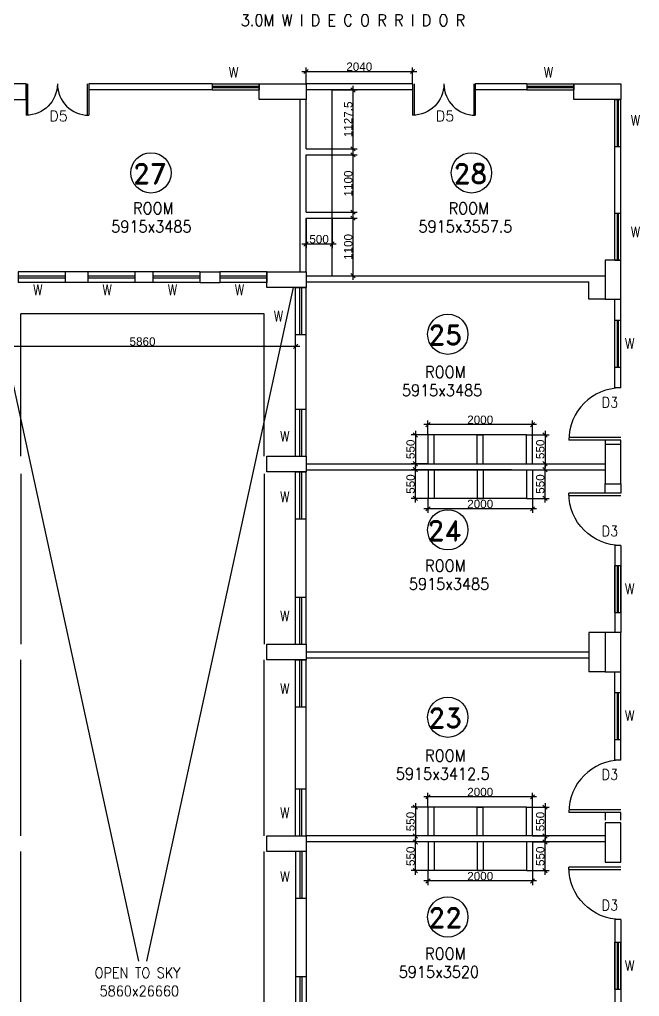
# Model space of a CAD drawing. Extents: x 10161149 to 10263331, y -3696053 to -3547728.
# Drawn here: x 10189526 to 10201395, y -3588727 to -3570020 of the extents above; entities that cross this region are included whole.
import ezdxf

# ---------------------------------------------------------------- set-up
doc = ezdxf.new("R2010")
doc.units = 0
doc.header["$MEASUREMENT"] = 0
doc.header["$PDMODE"] = 35
doc.linetypes.add('DASHED', pattern=[0.75, 0.5, -0.25])
doc.layers.get('0').update_dxf_attribs({"linetype": 'CONTINUOUS'})
doc.layers.get('Defpoints').update_dxf_attribs({"linetype": 'CONTINUOUS'})
for name, color, linetype in [('25', 6, 'CONTINUOUS'), ('35', 1, 'CONTINUOUS'), ('5', 3, 'CONTINUOUS'), ('COL', 2, 'CONTINUOUS'), ('DAS', 1, 'DASHED'), ('dim1', 5, 'CONTINUOUS'), ('DOOR', 31, 'CONTINUOUS'), ('Exi. Walls', 170, 'CONTINUOUS'), ('TXW', 6, 'CONTINUOUS'), ('Window', 4, 'CONTINUOUS')]:
    doc.layers.add(name, color=color, linetype=linetype)
doc.styles.add('RD', font='ROMAND')
doc.styles.add('ROMANS', font='arial.ttf')
doc.styles.get("Standard").update_dxf_attribs({"font": 'romans.shx'})
doc.dimstyles.new('int. dim', dxfattribs={"dimtxt": 160, "dimasz": 80, "dimexe": 80, "dimexo": 0, "dimgap": 10, "dimtad": 1, "dimdec": 0, "dimzin": 12, "dimdsep": 46, "dimtxsty": 'ROMANS', "dimblk": 'OBLIQUE', "dimcen": 1.5, "dimdle": 80, "dimclrd": 5, "dimclre": 5, "dimclrt": 4, "dimadec": 0, "dimazin": 0, "dimtfac": 1, "dimtdec": 0, "dimtix": 1, "dimtmove": 2, "dimatfit": 3, "dimfxl": 1, "dimtolj": 1, "dimtzin": 0, "dimlwd": -1, "dimlwe": -1, "dimarcsym": 0})

# ---------------------------------------------------------------- blocks, each defined once
blk = doc.blocks.new('WINP')
at = {"layer": 'Window'}
for p, q in [((0, 0), (0, 1)), ((0, 1), (1, 1)), ((1, 0), (1, 1)), ((0, 0.6), (1, 0.6)), ((0, 0.4), (1, 0.4)), ((0, 0), (1, 0))]:
    blk.add_line(p, q, dxfattribs=at)
blk = doc.blocks.new('_Oblique')
at = {"color": 0, "linetype": 'ByBlock', "lineweight": -2}
blk.add_line((-0.5, -0.5), (0.5, 0.5), dxfattribs=at)
blk = doc.blocks.new('*D118')
at = {"layer": 'Defpoints', "color": 0, "lineweight": -3, "transparency": 16777216}
for p in [(10194811, -3576278), (10188951, -3576483), (10194811, -3576483)]:
    blk.add_point(p, dxfattribs=at)
at = {"layer": 'dim1', "color": 5, "transparency": 16777216}
for p, q in [((10188871, -3576278), (10194891, -3576278)), ((10188951, -3576483), (10188951, -3576198)), ((10194811, -3576483), (10194811, -3576198))]:
    blk.add_line(p, q, dxfattribs=at)
at = {"layer": 'dim1', "color": 5, "transparency": 16777216, "xscale": 80, "yscale": 80, "zscale": 80, "rotation": 180}
blk.add_blockref('_Oblique', (10188951, -3576278), dxfattribs=at)
at = {"layer": 'dim1', "color": 5, "transparency": 16777216, "xscale": 80, "yscale": 80, "zscale": 80}
blk.add_blockref('_Oblique', (10194811, -3576278), dxfattribs=at)
at = {"layer": 'dim1', "color": 4, "transparency": 16777216, "insert": (10191881, -3576187), "char_height": 160, "attachment_point": 5, "style": 'ROMANS'}
blk.add_mtext('\\A1;5860', dxfattribs=at)
blk = doc.blocks.new('DOORP')
at = {"layer": 'DOOR'}
for p, q in [((0, 0), (0, 1)), ((0.05, 0), (0.05, 0.999))]:
    blk.add_line(p, q, dxfattribs=at)
at = {"layer": 'DOOR', "color": 145}
blk.add_arc((0, 0), 1, 0, 90, dxfattribs=at)
blk = doc.blocks.new('*D163')
at = {"layer": 'Defpoints', "color": 0, "lineweight": -3, "transparency": 16777216}
for p in [(10195011, -3573825), (10195511, -3573825), (10195011, -3574319)]:
    blk.add_point(p, dxfattribs=at)
at = {"layer": 'dim1', "color": 5, "transparency": 16777216}
for p, q in [((10195011, -3573825), (10195011, -3574399)), ((10195511, -3573825), (10195511, -3574399)), ((10195591, -3574319), (10194931, -3574319))]:
    blk.add_line(p, q, dxfattribs=at)
at = {"layer": 'dim1', "color": 5, "transparency": 16777216, "xscale": 80, "yscale": 80, "zscale": 80, "rotation": 180}
blk.add_blockref('_Oblique', (10195011, -3574319), dxfattribs=at)
at = {"layer": 'dim1', "color": 5, "transparency": 16777216, "xscale": 80, "yscale": 80, "zscale": 80}
blk.add_blockref('_Oblique', (10195511, -3574319), dxfattribs=at)
at = {"layer": 'dim1', "color": 4, "transparency": 16777216, "insert": (10195261, -3574227), "char_height": 160, "attachment_point": 5, "style": 'ROMANS'}
blk.add_mtext('\\A1;500', dxfattribs=at)
blk = doc.blocks.new('*D165')
at = {"layer": 'Defpoints', "color": 0, "lineweight": -3, "transparency": 16777216}
for p in [(10197051, -3571016), (10195011, -3571253), (10197051, -3571253)]:
    blk.add_point(p, dxfattribs=at)
at = {"layer": 'dim1', "color": 5, "transparency": 16777216}
for p, q in [((10194931, -3571016), (10197131, -3571016)), ((10195011, -3571253), (10195011, -3570936)), ((10197051, -3571253), (10197051, -3570936))]:
    blk.add_line(p, q, dxfattribs=at)
at = {"layer": 'dim1', "color": 5, "transparency": 16777216, "xscale": 80, "yscale": 80, "zscale": 80, "rotation": 180}
blk.add_blockref('_Oblique', (10195011, -3571016), dxfattribs=at)
at = {"layer": 'dim1', "color": 5, "transparency": 16777216, "xscale": 80, "yscale": 80, "zscale": 80}
blk.add_blockref('_Oblique', (10197051, -3571016), dxfattribs=at)
at = {"layer": 'dim1', "color": 4, "transparency": 16777216, "insert": (10196031, -3570924), "char_height": 160, "attachment_point": 5, "style": 'ROMANS'}
blk.add_mtext('\\A1;2040', dxfattribs=at)
blk = doc.blocks.new('*D181')
at = {"layer": 'Defpoints', "color": 0, "lineweight": -3, "transparency": 16777216}
for p in [(10195511, -3571368), (10195911, -3571368), (10195511, -3572495)]:
    blk.add_point(p, dxfattribs=at)
at = {"layer": 'dim1', "color": 5, "transparency": 16777216}
for p, q in [((10195511, -3571368), (10195991, -3571368)), ((10195911, -3572575), (10195911, -3571288)), ((10195511, -3572495), (10195991, -3572495))]:
    blk.add_line(p, q, dxfattribs=at)
at = {"layer": 'dim1', "color": 5, "transparency": 16777216, "xscale": 80, "yscale": 80, "zscale": 80}
for p, rotation in [((10195911, -3571368), 90), ((10195911, -3572495), 270)]:
    blk.add_blockref('_Oblique', p, dxfattribs=dict(at, rotation=rotation))
at = {"layer": 'dim1', "color": 4, "transparency": 16777216, "insert": (10195820, -3571932), "char_height": 160, "attachment_point": 5, "rotation": 90, "style": 'ROMANS'}
blk.add_mtext('\\A1;1127.5', dxfattribs=at)
blk = doc.blocks.new('*D182')
at = {"layer": 'Defpoints', "color": 0, "lineweight": -3, "transparency": 16777216}
for p in [(10195511, -3572610), (10195911, -3572610), (10195511, -3573710)]:
    blk.add_point(p, dxfattribs=at)
at = {"layer": 'dim1', "color": 5, "transparency": 16777216}
for p, q in [((10195911, -3573790), (10195911, -3572530)), ((10195511, -3572610), (10195991, -3572610)), ((10195511, -3573710), (10195991, -3573710))]:
    blk.add_line(p, q, dxfattribs=at)
at = {"layer": 'dim1', "color": 5, "transparency": 16777216, "xscale": 80, "yscale": 80, "zscale": 80}
for p, rotation in [((10195911, -3572610), 90), ((10195911, -3573710), 270)]:
    blk.add_blockref('_Oblique', p, dxfattribs=dict(at, rotation=rotation))
at = {"layer": 'dim1', "color": 4, "transparency": 16777216, "insert": (10195820, -3573160), "char_height": 160, "attachment_point": 5, "rotation": 90, "style": 'ROMANS'}
blk.add_mtext('\\A1;1100', dxfattribs=at)
blk = doc.blocks.new('*D183')
at = {"layer": 'Defpoints', "color": 0, "lineweight": -3, "transparency": 16777216}
for p in [(10195511, -3573825), (10195911, -3573825), (10195511, -3574925)]:
    blk.add_point(p, dxfattribs=at)
at = {"layer": 'dim1', "color": 5, "transparency": 16777216}
for p, q in [((10195511, -3573825), (10195991, -3573825)), ((10195911, -3575005), (10195911, -3573745)), ((10195511, -3574925), (10195991, -3574925))]:
    blk.add_line(p, q, dxfattribs=at)
at = {"layer": 'dim1', "color": 5, "transparency": 16777216, "xscale": 80, "yscale": 80, "zscale": 80}
for p, rotation in [((10195911, -3573825), 90), ((10195911, -3574925), 270)]:
    blk.add_blockref('_Oblique', p, dxfattribs=dict(at, rotation=rotation))
at = {"layer": 'dim1', "color": 4, "transparency": 16777216, "insert": (10195820, -3574375), "char_height": 160, "attachment_point": 5, "rotation": 90, "style": 'ROMANS'}
blk.add_mtext('\\A1;1100', dxfattribs=at)
blk = doc.blocks.new('*D254')
at = {"layer": 'Defpoints', "color": 0, "lineweight": -3, "transparency": 16777216}
for p in [(10199346, -3585768), (10199588, -3585768), (10199346, -3586318)]:
    blk.add_point(p, dxfattribs=at)
at = {"layer": 'dim1', "color": 5, "transparency": 16777216}
for p, q in [((10199346, -3585768), (10199668, -3585768)), ((10199588, -3586398), (10199588, -3585688)), ((10199346, -3586318), (10199668, -3586318))]:
    blk.add_line(p, q, dxfattribs=at)
at = {"layer": 'dim1', "color": 5, "transparency": 16777216, "xscale": 80, "yscale": 80, "zscale": 80}
for p, rotation in [((10199588, -3585768), 90), ((10199588, -3586318), 270)]:
    blk.add_blockref('_Oblique', p, dxfattribs=dict(at, rotation=rotation))
at = {"layer": 'dim1', "color": 4, "transparency": 16777216, "insert": (10199496, -3586043), "char_height": 160, "attachment_point": 5, "rotation": 90, "style": 'ROMANS'}
blk.add_mtext('\\A1;550', dxfattribs=at)
blk = doc.blocks.new('*D255')
at = {"layer": 'Defpoints', "color": 0, "lineweight": -3, "transparency": 16777216}
for p in [(10197105, -3585768), (10197346, -3585768), (10197346, -3586318)]:
    blk.add_point(p, dxfattribs=at)
at = {"layer": 'dim1', "color": 5, "transparency": 16777216}
for p, q in [((10197346, -3585768), (10197025, -3585768)), ((10197105, -3586398), (10197105, -3585688)), ((10197346, -3586318), (10197025, -3586318))]:
    blk.add_line(p, q, dxfattribs=at)
at = {"layer": 'dim1', "color": 5, "transparency": 16777216, "xscale": 80, "yscale": 80, "zscale": 80}
for p, rotation in [((10197105, -3585768), 90), ((10197105, -3586318), 270)]:
    blk.add_blockref('_Oblique', p, dxfattribs=dict(at, rotation=rotation))
at = {"layer": 'dim1', "color": 4, "transparency": 16777216, "insert": (10197013, -3586043), "char_height": 160, "attachment_point": 5, "rotation": 90, "style": 'ROMANS'}
blk.add_mtext('\\A1;550', dxfattribs=at)
blk = doc.blocks.new('*D256')
at = {"layer": 'Defpoints', "color": 0, "lineweight": -3, "transparency": 16777216}
for p in [(10197346, -3586318), (10199346, -3586318), (10197346, -3586516)]:
    blk.add_point(p, dxfattribs=at)
at = {"layer": 'dim1', "color": 5, "transparency": 16777216}
for p, q in [((10197346, -3586318), (10197346, -3586596)), ((10199346, -3586318), (10199346, -3586596)), ((10199426, -3586516), (10197266, -3586516))]:
    blk.add_line(p, q, dxfattribs=at)
at = {"layer": 'dim1', "color": 5, "transparency": 16777216, "xscale": 80, "yscale": 80, "zscale": 80, "rotation": 180}
blk.add_blockref('_Oblique', (10197346, -3586516), dxfattribs=at)
at = {"layer": 'dim1', "color": 5, "transparency": 16777216, "xscale": 80, "yscale": 80, "zscale": 80}
blk.add_blockref('_Oblique', (10199346, -3586516), dxfattribs=at)
at = {"layer": 'dim1', "color": 4, "transparency": 16777216, "insert": (10198346, -3586424), "char_height": 160, "attachment_point": 5, "style": 'ROMANS'}
blk.add_mtext('\\A1;2000', dxfattribs=at)
blk = doc.blocks.new('*D257')
at = {"layer": 'Defpoints', "color": 0, "lineweight": -3, "transparency": 16777216}
for p in [(10199346, -3585103), (10199346, -3585653), (10199588, -3585653)]:
    blk.add_point(p, dxfattribs=at)
at = {"layer": 'dim1', "color": 5, "transparency": 16777216}
for p, q in [((10199346, -3585103), (10199668, -3585103)), ((10199588, -3585023), (10199588, -3585733)), ((10199346, -3585653), (10199668, -3585653))]:
    blk.add_line(p, q, dxfattribs=at)
at = {"layer": 'dim1', "color": 5, "transparency": 16777216, "xscale": 80, "yscale": 80, "zscale": 80}
for p, rotation in [((10199588, -3585103), 90), ((10199588, -3585653), 270)]:
    blk.add_blockref('_Oblique', p, dxfattribs=dict(at, rotation=rotation))
at = {"layer": 'dim1', "color": 4, "transparency": 16777216, "insert": (10199496, -3585378), "char_height": 160, "attachment_point": 5, "rotation": 90, "style": 'ROMANS'}
blk.add_mtext('\\A1;550', dxfattribs=at)
blk = doc.blocks.new('*D258')
at = {"layer": 'Defpoints', "color": 0, "lineweight": -3, "transparency": 16777216}
for p in [(10197346, -3585103), (10197105, -3585653), (10197346, -3585653)]:
    blk.add_point(p, dxfattribs=at)
at = {"layer": 'dim1', "color": 5, "transparency": 16777216}
for p, q in [((10197346, -3585103), (10197025, -3585103)), ((10197105, -3585023), (10197105, -3585733)), ((10197346, -3585653), (10197025, -3585653))]:
    blk.add_line(p, q, dxfattribs=at)
at = {"layer": 'dim1', "color": 5, "transparency": 16777216, "xscale": 80, "yscale": 80, "zscale": 80}
for p, rotation in [((10197105, -3585103), 90), ((10197105, -3585653), 270)]:
    blk.add_blockref('_Oblique', p, dxfattribs=dict(at, rotation=rotation))
at = {"layer": 'dim1', "color": 4, "transparency": 16777216, "insert": (10197013, -3585378), "char_height": 160, "attachment_point": 5, "rotation": 90, "style": 'ROMANS'}
blk.add_mtext('\\A1;550', dxfattribs=at)
blk = doc.blocks.new('*D259')
at = {"layer": 'Defpoints', "color": 0, "lineweight": -3, "transparency": 16777216}
for p in [(10197346, -3584905), (10197346, -3585103), (10199346, -3585103)]:
    blk.add_point(p, dxfattribs=at)
at = {"layer": 'dim1', "color": 5, "transparency": 16777216}
for p, q in [((10199426, -3584905), (10197266, -3584905)), ((10197346, -3585103), (10197346, -3584825)), ((10199346, -3585103), (10199346, -3584825))]:
    blk.add_line(p, q, dxfattribs=at)
at = {"layer": 'dim1', "color": 5, "transparency": 16777216, "xscale": 80, "yscale": 80, "zscale": 80, "rotation": 180}
blk.add_blockref('_Oblique', (10197346, -3584905), dxfattribs=at)
at = {"layer": 'dim1', "color": 5, "transparency": 16777216, "xscale": 80, "yscale": 80, "zscale": 80}
blk.add_blockref('_Oblique', (10199346, -3584905), dxfattribs=at)
at = {"layer": 'dim1', "color": 4, "transparency": 16777216, "insert": (10198346, -3584813), "char_height": 160, "attachment_point": 5, "style": 'ROMANS'}
blk.add_mtext('\\A1;2000', dxfattribs=at)
blk = doc.blocks.new('*D260')
at = {"layer": 'Defpoints', "color": 0, "lineweight": -3, "transparency": 16777216}
for p in [(10199346, -3578640), (10199588, -3578640), (10199346, -3579190)]:
    blk.add_point(p, dxfattribs=at)
at = {"layer": 'dim1', "color": 5, "transparency": 16777216}
for p, q in [((10199588, -3579270), (10199588, -3578560)), ((10199346, -3578640), (10199668, -3578640)), ((10199346, -3579190), (10199668, -3579190))]:
    blk.add_line(p, q, dxfattribs=at)
at = {"layer": 'dim1', "color": 5, "transparency": 16777216, "xscale": 80, "yscale": 80, "zscale": 80}
for p, rotation in [((10199588, -3578640), 90), ((10199588, -3579190), 270)]:
    blk.add_blockref('_Oblique', p, dxfattribs=dict(at, rotation=rotation))
at = {"layer": 'dim1', "color": 4, "transparency": 16777216, "insert": (10199496, -3578915), "char_height": 160, "attachment_point": 5, "rotation": 90, "style": 'ROMANS'}
blk.add_mtext('\\A1;550', dxfattribs=at)
blk = doc.blocks.new('*D261')
at = {"layer": 'Defpoints', "color": 0, "lineweight": -3, "transparency": 16777216}
for p in [(10197105, -3578640), (10197346, -3578640), (10197346, -3579190)]:
    blk.add_point(p, dxfattribs=at)
at = {"layer": 'dim1', "color": 5, "transparency": 16777216}
for p, q in [((10197105, -3579270), (10197105, -3578560)), ((10197346, -3578640), (10197025, -3578640)), ((10197346, -3579190), (10197025, -3579190))]:
    blk.add_line(p, q, dxfattribs=at)
at = {"layer": 'dim1', "color": 5, "transparency": 16777216, "xscale": 80, "yscale": 80, "zscale": 80}
for p, rotation in [((10197105, -3578640), 90), ((10197105, -3579190), 270)]:
    blk.add_blockref('_Oblique', p, dxfattribs=dict(at, rotation=rotation))
at = {"layer": 'dim1', "color": 4, "transparency": 16777216, "insert": (10197013, -3578915), "char_height": 160, "attachment_point": 5, "rotation": 90, "style": 'ROMANS'}
blk.add_mtext('\\A1;550', dxfattribs=at)
blk = doc.blocks.new('*D262')
at = {"layer": 'Defpoints', "color": 0, "lineweight": -3, "transparency": 16777216}
for p in [(10197346, -3579190), (10199346, -3579190), (10197346, -3579389)]:
    blk.add_point(p, dxfattribs=at)
at = {"layer": 'dim1', "color": 5, "transparency": 16777216}
for p, q in [((10197346, -3579190), (10197346, -3579469)), ((10199346, -3579190), (10199346, -3579469)), ((10199426, -3579389), (10197266, -3579389))]:
    blk.add_line(p, q, dxfattribs=at)
at = {"layer": 'dim1', "color": 5, "transparency": 16777216, "xscale": 80, "yscale": 80, "zscale": 80, "rotation": 180}
blk.add_blockref('_Oblique', (10197346, -3579389), dxfattribs=at)
at = {"layer": 'dim1', "color": 5, "transparency": 16777216, "xscale": 80, "yscale": 80, "zscale": 80}
blk.add_blockref('_Oblique', (10199346, -3579389), dxfattribs=at)
at = {"layer": 'dim1', "color": 4, "transparency": 16777216, "insert": (10198346, -3579297), "char_height": 160, "attachment_point": 5, "style": 'ROMANS'}
blk.add_mtext('\\A1;2000', dxfattribs=at)
blk = doc.blocks.new('*D263')
at = {"layer": 'Defpoints', "color": 0, "lineweight": -3, "transparency": 16777216}
for p in [(10199346, -3577975), (10199346, -3578525), (10199588, -3578525)]:
    blk.add_point(p, dxfattribs=at)
at = {"layer": 'dim1', "color": 5, "transparency": 16777216}
for p, q in [((10199346, -3577975), (10199668, -3577975)), ((10199588, -3577895), (10199588, -3578605)), ((10199346, -3578525), (10199668, -3578525))]:
    blk.add_line(p, q, dxfattribs=at)
at = {"layer": 'dim1', "color": 5, "transparency": 16777216, "xscale": 80, "yscale": 80, "zscale": 80}
for p, rotation in [((10199588, -3577975), 90), ((10199588, -3578525), 270)]:
    blk.add_blockref('_Oblique', p, dxfattribs=dict(at, rotation=rotation))
at = {"layer": 'dim1', "color": 4, "transparency": 16777216, "insert": (10199496, -3578250), "char_height": 160, "attachment_point": 5, "rotation": 90, "style": 'ROMANS'}
blk.add_mtext('\\A1;550', dxfattribs=at)
blk = doc.blocks.new('*D264')
at = {"layer": 'Defpoints', "color": 0, "lineweight": -3, "transparency": 16777216}
for p in [(10197346, -3577975), (10197105, -3578525), (10197346, -3578525)]:
    blk.add_point(p, dxfattribs=at)
at = {"layer": 'dim1', "color": 5, "transparency": 16777216}
for p, q in [((10197346, -3577975), (10197025, -3577975)), ((10197105, -3577895), (10197105, -3578605)), ((10197346, -3578525), (10197025, -3578525))]:
    blk.add_line(p, q, dxfattribs=at)
at = {"layer": 'dim1', "color": 5, "transparency": 16777216, "xscale": 80, "yscale": 80, "zscale": 80}
for p, rotation in [((10197105, -3577975), 90), ((10197105, -3578525), 270)]:
    blk.add_blockref('_Oblique', p, dxfattribs=dict(at, rotation=rotation))
at = {"layer": 'dim1', "color": 4, "transparency": 16777216, "insert": (10197013, -3578250), "char_height": 160, "attachment_point": 5, "rotation": 90, "style": 'ROMANS'}
blk.add_mtext('\\A1;550', dxfattribs=at)
blk = doc.blocks.new('*D265')
at = {"layer": 'Defpoints', "color": 0, "lineweight": -3, "transparency": 16777216}
for p in [(10197346, -3577777), (10197346, -3577975), (10199346, -3577975)]:
    blk.add_point(p, dxfattribs=at)
at = {"layer": 'dim1', "color": 5, "transparency": 16777216}
for p, q in [((10199426, -3577777), (10197266, -3577777)), ((10197346, -3577975), (10197346, -3577697)), ((10199346, -3577975), (10199346, -3577697))]:
    blk.add_line(p, q, dxfattribs=at)
at = {"layer": 'dim1', "color": 5, "transparency": 16777216, "xscale": 80, "yscale": 80, "zscale": 80, "rotation": 180}
blk.add_blockref('_Oblique', (10197346, -3577777), dxfattribs=at)
at = {"layer": 'dim1', "color": 5, "transparency": 16777216, "xscale": 80, "yscale": 80, "zscale": 80}
blk.add_blockref('_Oblique', (10199346, -3577777), dxfattribs=at)
at = {"layer": 'dim1', "color": 4, "transparency": 16777216, "insert": (10198346, -3577686), "char_height": 160, "attachment_point": 5, "style": 'ROMANS'}
blk.add_mtext('\\A1;2000', dxfattribs=at)

msp = doc.modelspace()

# ---------------------------------------------------------------- linework, layer by layer
at = {"layer": '25'}
for p, q in [((10195511, -3572495.5), (10195511, -3571368)), ((10195511, -3573710.5), (10195511, -3572610.5)), ((10195511, -3574925.5), (10195511, -3573825.5)), ((10188996.2, -3575153), (10191805.5, -3588051.2)), ((10188996.2, -3575153), (10191805.5, -3588051.2)), ((10194765.8, -3575153), (10191956.5, -3588051.2)), ((10194765.8, -3575153), (10191956.5, -3588051.2)), ((10199231.4, -3577975.5), (10197461.4, -3577975.5)), ((10199231.4, -3579190.5), (10197461.4, -3579190.5)), ((10199231.4, -3585103), (10197461.4, -3585103)), ((10199231.4, -3586318), (10197461.4, -3586318))]:
    msp.add_line(p, q, dxfattribs=at)
for centre in [(10192041.9, -3572956.5), (10198178.2, -3572956.5), (10197725.3, -3576047.1), (10197725.3, -3579792.4), (10197725.3, -3583380.6), (10197725.3, -3587204.6)]:
    msp.add_circle(centre, 385.6, dxfattribs=at)
at = {"layer": 'COL', "color": 2}
for points in [[(10188751, -3571553), (10189651, -3571553), (10189651, -3571253), (10188751, -3571253)], [(10195011, -3571553), (10194111, -3571553), (10194111, -3571253), (10195011, -3571253)], [(10201041, -3571553), (10200141, -3571553), (10200141, -3571253), (10201041, -3571253)], [(10201041, -3575378), (10201041, -3574628), (10200741, -3574628), (10200741, -3575378)], [(10195011, -3575153), (10194261, -3575153), (10194261, -3574853), (10195011, -3574853)], [(10201041, -3578908), (10201041, -3578158), (10200741, -3578158), (10200741, -3578908)], [(10195011, -3578683), (10194261, -3578683), (10194261, -3578383), (10195011, -3578383)], [(10201041, -3582508), (10201041, -3581758), (10200741, -3581758), (10200741, -3582508)], [(10195011, -3582283), (10194261, -3582283), (10194261, -3581983), (10195011, -3581983)], [(10201041, -3586153), (10201041, -3585403), (10200741, -3585403), (10200741, -3586153)], [(10195011, -3585953), (10194261, -3585953), (10194261, -3585653), (10195011, -3585653)]]:
    msp.add_lwpolyline(points, close=True, dxfattribs=at)
at = {"layer": 'DAS', "linetype": 'Continuous'}
for p, q in [((10194211, -3575653), (10189551, -3575653)), ((10189551, -3578383), (10189551, -3575653)), ((10194211, -3578383), (10194211, -3575653)), ((10189551, -3578718), (10189551, -3581983)), ((10194211, -3578718), (10194211, -3581983)), ((10189551, -3585653), (10189551, -3582283)), ((10194211, -3585653), (10194211, -3582283)), ((10189551, -3589253), (10189551, -3585953)), ((10194211, -3589253), (10194211, -3585953))]:
    msp.add_line(p, q, dxfattribs=at)
at = {"layer": 'Exi. Walls'}
for p, q in [((10193211, -3571253), (10190851, -3571253)), ((10190851, -3571253), (10190851, -3571368)), ((10197051, -3571253), (10195011, -3571253)), ((10197051, -3571253), (10197051, -3571368)), ((10198251, -3571253), (10198251, -3571368)), ((10199241, -3571253), (10198251, -3571253)), ((10193211, -3571368), (10190851, -3571368)), ((10197051, -3571368), (10195011, -3571368)), ((10199241, -3571368), (10198251, -3571368)), ((10194896, -3574853), (10194896, -3571553)), ((10195011, -3572495.5), (10195011, -3571553)), ((10195011, -3572495.5), (10195511, -3572495.5)), ((10195511, -3572610.5), (10195511, -3572495.5)), ((10200926, -3573728), (10200926, -3572453)), ((10201041, -3573728), (10201041, -3572453)), ((10195011, -3572610.5), (10195511, -3572610.5)), ((10195011, -3573710.5), (10195011, -3572610.5)), ((10195011, -3573710.5), (10195511, -3573710.5)), ((10195511, -3573825.5), (10195511, -3573710.5)), ((10195011, -3574853), (10195011, -3573825.5)), ((10195011, -3573825.5), (10195511, -3573825.5)), ((10190831, -3574853), (10190401, -3574853)), ((10192081, -3574853), (10191731, -3574853)), ((10192981, -3574853), (10193361, -3574853)), ((10195011, -3574925.5), (10200741, -3574925.5)), ((10190831, -3575053), (10190401, -3575053)), ((10192081, -3575053), (10191731, -3575053)), ((10192981, -3575053), (10193361, -3575053)), ((10195011, -3575040.5), (10200426, -3575040.5)), ((10200426, -3575378), (10200426, -3575040.5)), ((10200741, -3575378), (10200426, -3575378)), ((10200926, -3577075.5), (10200926, -3575378)), ((10201041, -3577075.5), (10201041, -3575378)), ((10194811, -3577483), (10194811, -3576053)), ((10195011, -3577483), (10195011, -3576053)), ((10201041, -3577075.5), (10200926, -3577075.5)), ((10197346.4, -3578525.5), (10197346.4, -3577975.5)), ((10197461.4, -3577975.5), (10197346.4, -3577975.5)), ((10197461.4, -3578525.5), (10197461.4, -3577975.5)), ((10198288.9, -3578525.5), (10198288.9, -3577975.5)), ((10198288.9, -3577975.5), (10198403.9, -3577975.5)), ((10198403.9, -3578525.5), (10198403.9, -3577975.5)), ((10199231.4, -3578525.5), (10199231.4, -3577975.5)), ((10199231.4, -3577975.5), (10199346.4, -3577975.5)), ((10199346.4, -3578525.5), (10199346.4, -3577975.5)), ((10200741, -3578075.5), (10200741, -3578158)), ((10201041, -3578075.5), (10200741, -3578075.5)), ((10201041, -3578158), (10201041, -3578075.5)), ((10195011, -3578525.5), (10200741, -3578525.5)), ((10195011, -3578640.5), (10200741, -3578640.5)), ((10198946.3, -3578640.5), (10197176.3, -3578640.5)), ((10197346.4, -3578640.5), (10197346.4, -3579190.5)), ((10197461.4, -3578640.5), (10197461.4, -3579190.5)), ((10198288.9, -3578640.5), (10198288.9, -3579190.5)), ((10198403.9, -3578640.5), (10198403.9, -3579190.5)), ((10199231.4, -3578640.5), (10199231.4, -3579190.5)), ((10199346.4, -3578640.5), (10199346.4, -3579190.5)), ((10200741, -3579090.5), (10200741, -3578908)), ((10201041, -3578908), (10201041, -3579090.5)), ((10201041, -3579090.5), (10200741, -3579090.5)), ((10197461.4, -3579190.5), (10197346.4, -3579190.5)), ((10198288.9, -3579190.5), (10198403.9, -3579190.5)), ((10199231.4, -3579190.5), (10199346.4, -3579190.5)), ((10194811, -3581083), (10194811, -3579583)), ((10195011, -3581083), (10195011, -3579583)), ((10200926, -3580090.5), (10200926, -3581758)), ((10201041, -3580090.5), (10200926, -3580090.5)), ((10201041, -3580090.5), (10201041, -3581758)), ((10200741, -3581758), (10200426, -3581758)), ((10200426, -3581758), (10200426, -3582508)), ((10195011, -3582125.5), (10200426, -3582125.5)), ((10195011, -3582240.5), (10200426, -3582240.5)), ((10200741, -3582508), (10200426, -3582508)), ((10200926, -3584203), (10200926, -3582508)), ((10201041, -3584203), (10201041, -3582508)), ((10194811, -3584753), (10194811, -3583183)), ((10195011, -3584753), (10195011, -3583183)), ((10201041, -3584203), (10200926, -3584203)), ((10197346.4, -3585653), (10197346.4, -3585103)), ((10197461.4, -3585103), (10197346.4, -3585103)), ((10197461.4, -3585653), (10197461.4, -3585103)), ((10198288.9, -3585653), (10198288.9, -3585103)), ((10198288.9, -3585103), (10198403.9, -3585103)), ((10198403.9, -3585653), (10198403.9, -3585103)), ((10199231.4, -3585653), (10199231.4, -3585103)), ((10199231.4, -3585103), (10199346.4, -3585103)), ((10199346.4, -3585653), (10199346.4, -3585103)), ((10201041, -3585203), (10200741, -3585203)), ((10200741, -3585203), (10200741, -3585353)), ((10201041, -3585353), (10201041, -3585203)), ((10200741, -3585653), (10195011, -3585653)), ((10200741, -3585768), (10195011, -3585768)), ((10198946.3, -3585768), (10197176.3, -3585768)), ((10197346.4, -3585768), (10197346.4, -3586318)), ((10197461.4, -3585768), (10197461.4, -3586318)), ((10198288.9, -3585768), (10198288.9, -3586318)), ((10198403.9, -3585768), (10198403.9, -3586318)), ((10199231.4, -3585768), (10199231.4, -3586318)), ((10199346.4, -3585768), (10199346.4, -3586318)), ((10197461.4, -3586318), (10197346.4, -3586318)), ((10198288.9, -3586318), (10198403.9, -3586318)), ((10199231.4, -3586318), (10199346.4, -3586318)), ((10194811, -3586853), (10194811, -3588353)), ((10195011, -3586853), (10195011, -3588353)), ((10200926, -3587253), (10200926, -3589028)), ((10201041, -3587253), (10200926, -3587253)), ((10201041, -3587253), (10201041, -3589028))]:
    msp.add_line(p, q, dxfattribs=at)

# ---------------------------------------------------------------- block references
at = {"layer": '5'}
for name, p, xscale, yscale, zscale, rotation in [('DOORP', (10189651, -3571253), -600, 600, 600.0000000000002, 180), ('DOORP', (10190851, -3571253), 600, 600, 600, 180), ('WINP', (10193211, -3571253), -900, 115, 900, 180), ('DOORP', (10197051, -3571253), -600, 600, 600.0000000000002, 180), ('DOORP', (10198251, -3571253), 600, 600, 600, 180), ('WINP', (10199241, -3571253), -900, 115, 900, 180), ('WINP', (10200926, -3572453), -900, 115, 900, 270), ('WINP', (10200926, -3574628), -900, 115, 900, 270), ('WINP', (10190401, -3574853), 900, 200, 900, 180), ('WINP', (10191731, -3574853), 900, 200, 900, 180), ('WINP', (10192981, -3574853), 900, 200, 900, 180), ('WINP', (10194261, -3574853), 900, 200, 900, 180), ('WINP', (10194811, -3576053), -900, 200, 900, 270), ('WINP', (10200926, -3576676.7), -900, 115, 900, 270), ('DOORP', (10201041, -3578075.5), 1000, 1000, 1000, 90), ('WINP', (10194811, -3578383), -900, 200, 900, 270), ('WINP', (10194811, -3579583), -900, 200, 900, 270), ('DOORP', (10201041, -3579090.5), -1000, 1000, 1000, 90), ('WINP', (10200926, -3581374.2), -900, 115, 900, 270), ('WINP', (10194811, -3581983), -900, 200, 900, 270), ('WINP', (10194811, -3583183), -900, 200, 900, 270), ('WINP', (10200926, -3583805.5), -900, 115, 900, 270), ('DOORP', (10201041, -3585203), 1000, 1000, 1000, 90), ('WINP', (10194811, -3585653), -900, 200, 900, 270), ('WINP', (10195011, -3585953), -900, 200, 900, 90), ('DOORP', (10201041, -3586253), -1000, 1000, 1000, 90), ('WINP', (10200926, -3588590.5), -900, 115, 900, 270), ('WINP', (10195011, -3588353), -900, 200, 900, 90)]:
    msp.add_blockref(name, p, dxfattribs=dict(at, xscale=xscale, yscale=yscale, zscale=zscale, rotation=rotation))

# ---------------------------------------------------------------- texts
at = {"layer": '35', "style": 'RD'}
for s, p in [('27', (10191699.1, -3573157.4)), ('28', (10197835.4, -3573157.4)), ('25', (10197353.8, -3576247.9)), ('24', (10197335.9, -3579993.3)), ('23', (10197353.8, -3583581.5)), ('22', (10197353.8, -3587405.4))]:
    msp.add_text(s, height=375, dxfattribs=at).set_placement(p)
at = {"layer": 'TXW', "width": 0.9}
for s, height, p in [('3.0M W I D E C O R R I D O R', 225, (10193761.6, -3570147.5)), ('W', 200, (10193533, -3571133)), ('W', 200, (10199563, -3571133)), ('W', 200, (10201225.2, -3572052.4)), ('ROOM', 225, (10191699.8, -3573747.3)), ('ROOM', 225, (10197741.2, -3573747.3)), ('5915x3485', 225, (10191281.8, -3574096.3)), ('5915x3557.5', 225, (10197164.1, -3574096.3)), ('W', 200, (10201225.2, -3574188.7)), ('W', 200, (10189783, -3575295.9)), ('W', 200, (10191113, -3575295.9)), ('W', 200, (10192363, -3575295.9)), ('W', 200, (10193643, -3575295.9)), ('W', 200, (10194393.5, -3575800.1)), ('W', 200, (10201115.2, -3576323.4)), ('ROOM', 225, (10197291.7, -3576883.7)), ('5915x3485', 225, (10196848.1, -3577232.7)), ('D3', 200, (10200671.4, -3577450)), ('W', 200, (10194514.3, -3578103.3)), ('W', 200, (10194514.3, -3579258.9)), ('D3', 200, (10200671.4, -3579915.9)), ('ROOM', 225, (10197291.7, -3580591)), ('5915x3485', 225, (10196981.2, -3580940)), ('W', 200, (10201115.2, -3581020.9)), ('W', 200, (10194514.3, -3581540)), ('W', 200, (10194514.3, -3582932.7)), ('W', 200, (10201115.2, -3583452.2)), ('ROOM', 225, (10197291.7, -3584226.8)), ('5915x3412.5', 225, (10196730.5, -3584575.8)), ('D3', 200, (10200671.4, -3584577.5)), ('W', 200, (10194514.3, -3585311)), ('W', 200, (10194515.8, -3586531.7)), ('D3', 200, (10200671.4, -3587078.4)), ('ROOM', 225, (10197291.7, -3588021.8)), ('W', 200, (10201115.2, -3588237.2)), ('OPEN TO SKY', 200, (10190964.1, -3588374.8)), ('5915x3520', 225, (10196787, -3588370.8)), ('5860x26660', 200, (10191059.4, -3588722.5))]:
    msp.add_text(s, height=height, dxfattribs=at).set_placement(p)
at = {"layer": 'TXW'}
for p in [(10190096.8, -3571966.9), (10197496.8, -3571966.9)]:
    msp.add_text('D5', height=200, dxfattribs=at).set_placement(p)

# ---------------------------------------------------------------- dimensions: what is measured, and where the dimension line sits
at = {"layer": 'dim1'}
for base, p1, p2, text, picture, middle in [((10197051, -3571015.5), (10195011, -3571253), (10197051, -3571253), '2040', '*D165', (10196031, -3570923.8)), ((10195011, -3574318.8), (10195511, -3573825.5), (10195011, -3573825.5), '500', '*D163', (10195261, -3574227.1)), ((10194811, -3576278.4), (10188951, -3576483.3), (10194811, -3576483.3), '5860', '*D118', (10191881, -3576186.7))]:
    dim = msp.add_linear_dim(base=base, p1=p1, p2=p2, text=text, dimstyle='int. dim', dxfattribs=at)
    dim.commit()
    dim.dimension.update_dxf_attribs({"geometry": picture, "text_midpoint": middle})
for base, p1, p2, angle, text, picture, middle in [((10195911.4, -3571368), (10195511, -3572495.5), (10195511, -3571368), 270, '1127.5', '*D181', (10195819.7, -3571931.7)), ((10195911.4, -3572610.5), (10195511, -3573710.5), (10195511, -3572610.5), 270, '1100', '*D182', (10195819.7, -3573160.5)), ((10195911.4, -3573825.5), (10195511, -3574925.5), (10195511, -3573825.5), 270, '1100', '*D183', (10195819.7, -3574375.5)), ((10197104.8, -3578525.5), (10197346.4, -3577975.5), (10197346.4, -3578525.5), 270, '550', '*D264', (10197013.1, -3578250.5)), ((10199588, -3578525.5), (10199346.4, -3577975.5), (10199346.4, -3578525.5), 270, '550', '*D263', (10199496.3, -3578250.5)), ((10197104.8, -3578640.5), (10197346.4, -3579190.5), (10197346.4, -3578640.5), 90, '550', '*D261', (10197013.1, -3578915.5)), ((10199588, -3578640.5), (10199346.4, -3579190.5), (10199346.4, -3578640.5), 90, '550', '*D260', (10199496.3, -3578915.5)), ((10197104.8, -3585653), (10197346.4, -3585103), (10197346.4, -3585653), 270, '550', '*D258', (10197013.1, -3585378)), ((10199588, -3585653), (10199346.4, -3585103), (10199346.4, -3585653), 270, '550', '*D257', (10199496.3, -3585378)), ((10197104.8, -3585768), (10197346.4, -3586318), (10197346.4, -3585768), 90, '550', '*D255', (10197013.1, -3586043)), ((10199588, -3585768), (10199346.4, -3586318), (10199346.4, -3585768), 90, '550', '*D254', (10199496.3, -3586043))]:
    dim = msp.add_linear_dim(base=base, p1=p1, p2=p2, angle=angle, text=text, dimstyle='int. dim', dxfattribs=at)
    dim.commit()
    dim.dimension.update_dxf_attribs({"geometry": picture, "text_midpoint": middle})
for base, p1, p2, picture, middle in [((10197346.4, -3577777.4), (10199346.4, -3577975.5), (10197346.4, -3577975.5), '*D265', (10198346.4, -3577685.7)), ((10197346.4, -3579388.5), (10199346.4, -3579190.5), (10197346.4, -3579190.5), '*D262', (10198346.4, -3579296.8)), ((10197346.4, -3584904.9), (10199346.4, -3585103), (10197346.4, -3585103), '*D259', (10198346.4, -3584813.2)), ((10197346.4, -3586516), (10199346.4, -3586318), (10197346.4, -3586318), '*D256', (10198346.4, -3586424.3))]:
    dim = msp.add_linear_dim(base=base, p1=p1, p2=p2, angle=180, dimstyle='int. dim', dxfattribs=at)
    dim.commit()
    dim.dimension.update_dxf_attribs({"geometry": picture, "text_midpoint": middle})

doc.saveas('drawing.dxf')
